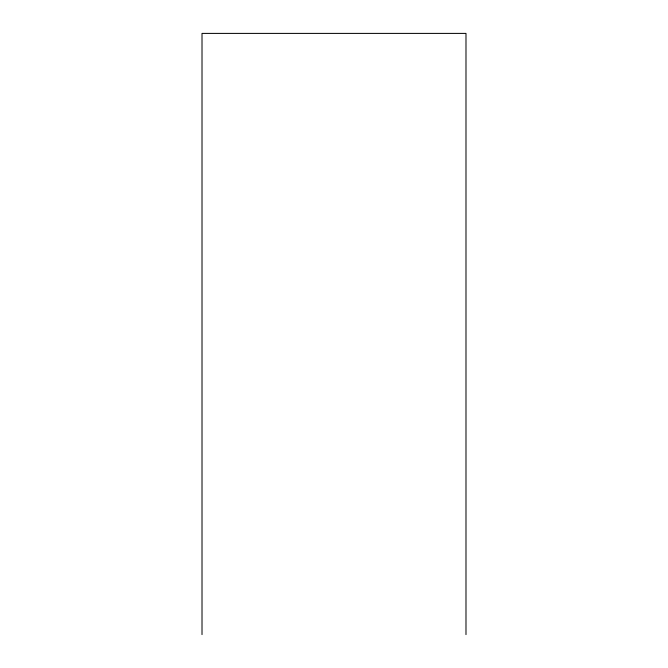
<?xml version="1.0" encoding="UTF-8"?>
<svg xmlns="http://www.w3.org/2000/svg" width="668" height="668" viewBox="0 0 668 668"><rect width="100%" height="100%" fill="white"/><g stroke="black" fill="none" stroke-linecap="round" stroke-linejoin="round"><path stroke-width="1" d="M465.988 634.6L465.988 33.4L202.012 33.4L202.012 634.6"/></g></svg>
